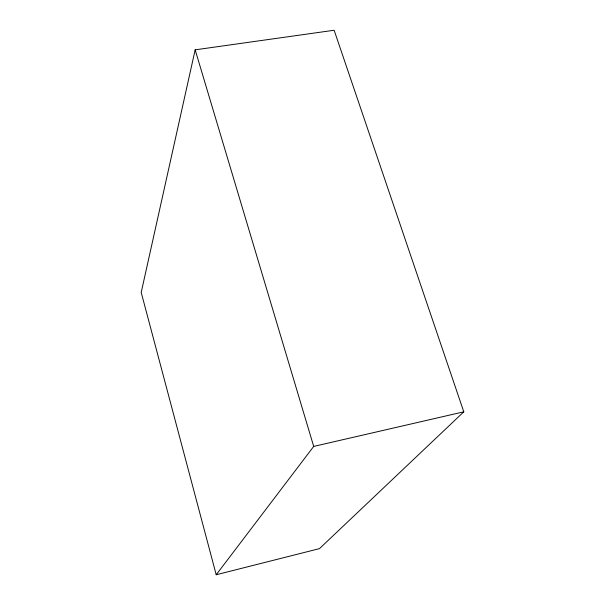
<?xml version="1.0" encoding="UTF-8"?>
<svg xmlns="http://www.w3.org/2000/svg" width="605" height="605" viewBox="0 0 605 605"><rect width="100%" height="100%" fill="white"/><g stroke="black" fill="none" stroke-linecap="round" stroke-linejoin="round"><path stroke-width="0.91" d="M195.158 49.837L141.207 292.442L216.212 574.75L319.478 548.629L463.793 411.823L334.141 30.25L195.158 49.837L313.7 446.414L216.212 574.75M313.7 446.414L463.793 411.823"/></g></svg>
